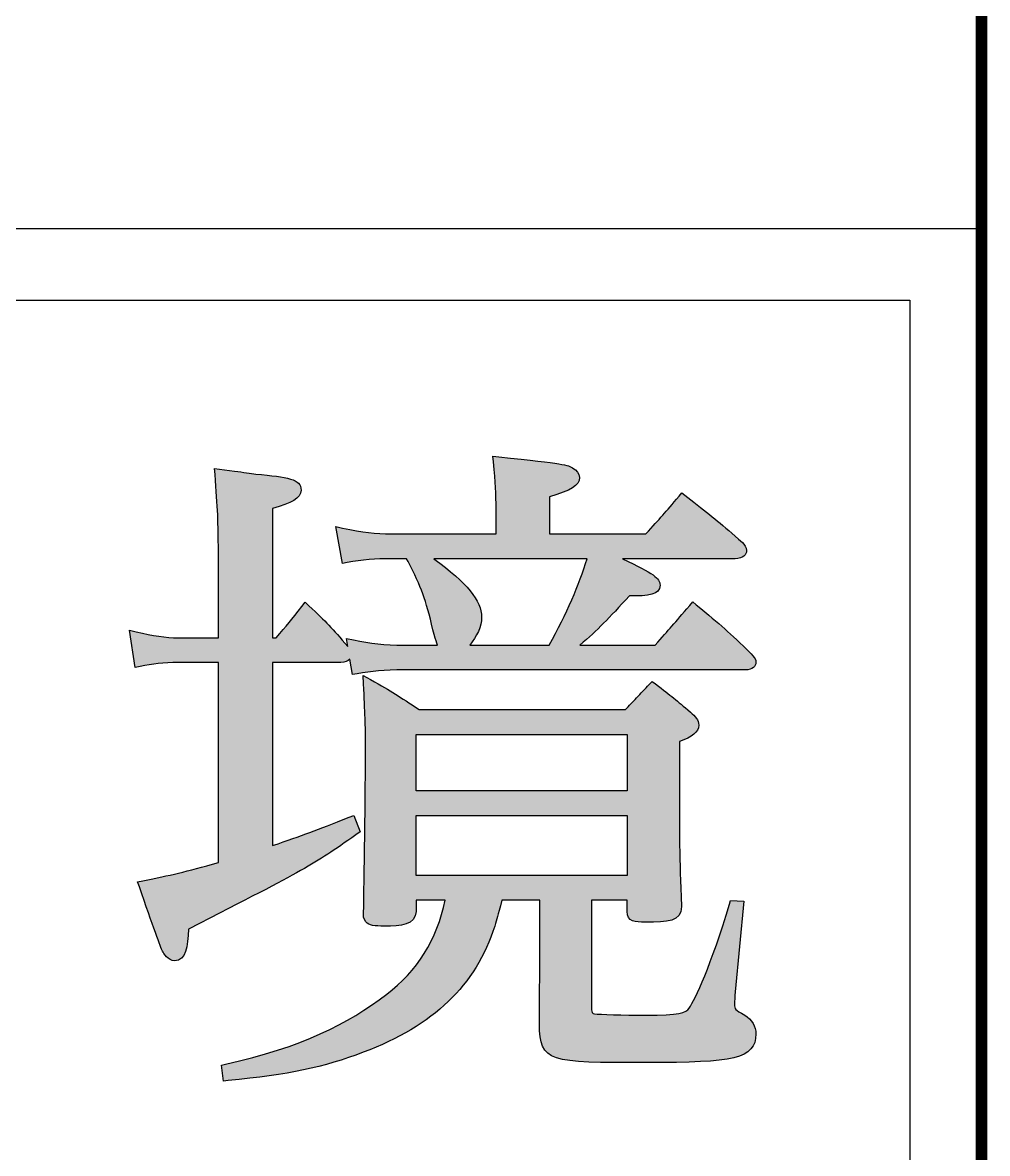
# Paper-space layout 'Layout1' of a CAD drawing. Extents: x -33 to 1767, y -6 to 331.
# Drawn here: x 807.19 to 824.12, y 33.74 to 53.6 of the extents above; entities that cross this region are included whole.
import ezdxf

# ---------------------------------------------------------------- set-up
doc = ezdxf.new("R2010")
doc.units = 0
doc.header["$LTSCALE"] = 10
doc.header["$MEASUREMENT"] = 0
for name, color, linetype in [('P图框', 9, 'Continuous'), ('图框', 7, 'Continuous'), ('平面家具(活动)', 134, 'Continuous')]:
    doc.layers.add(name, color=color, linetype=linetype)
doc.styles.add('PDC DIM', font='PMingLiU-ExtB.ttf', dxfattribs={"width": 0.8})

# ---------------------------------------------------------------- blocks, each defined once
blk = doc.blocks.new('A$C2F647F21')
at = {"layer": 'P图框', "lineweight": -3}
h = blk.add_hatch(color=256, dxfattribs=at)
edge = h.paths.add_edge_path()
edge.add_spline(control_points=[(432.911, 48.594), (432.911, 48.594), (432.883, 48.63), (432.883, 48.63)], knot_values=[19.00001, 19.00001, 19.00001, 19.00001, 20, 20, 20, 20], degree=3, periodic=0)
edge.add_spline(control_points=[(432.883, 48.63), (432.488, 49.013), (432.361, 49.129), (431.918, 49.488)], knot_values=[20, 20, 20, 20, 21, 21, 21, 21], degree=3, periodic=0)
edge.add_spline(control_points=[(431.918, 49.488), (431.918, 49.488), (431.856, 49.539), (431.856, 49.539)], knot_values=[21.00001, 21.00001, 21.00001, 21.00001, 21.99999, 21.99999, 21.99999, 21.99999], degree=3, periodic=0)
edge.add_spline(control_points=[(431.856, 49.539), (431.856, 49.539), (431.856, 49.539), (431.856, 49.539), (431.856, 49.539), (431.803, 49.478), (431.803, 49.478)], knot_values=[21.99999, 21.99999, 21.99999, 21.99999, 22, 22, 22, 23, 23, 23, 23], degree=3, periodic=0)
edge.add_spline(control_points=[(431.803, 49.478), (431.532, 49.161), (431.447, 49.063), (431.197, 48.782), (431.197, 48.782), (429.875, 48.782), (429.875, 48.782)], knot_values=[23, 23, 23, 23, 24, 24, 24, 25, 25, 25, 25], degree=3, periodic=0)
edge.add_spline(control_points=[(429.875, 48.782), (430.197, 49.055), (430.375, 49.246), (430.745, 49.644)], knot_values=[25, 25, 25, 25, 26, 26, 26, 26], degree=3, periodic=0)
edge.add_spline(control_points=[(430.745, 49.644), (431.08, 49.645), (431.283, 49.659), (431.283, 49.832)], knot_values=[26, 26, 26, 26, 27, 27, 27, 27], degree=3, periodic=0)
edge.add_spline(control_points=[(431.283, 49.832), (431.283, 49.959), (431.174, 50.031), (430.626, 50.299), (430.626, 50.299), (432.603, 50.299), (432.603, 50.299)], knot_values=[27, 27, 27, 27, 28, 28, 28, 29, 29, 29, 29], degree=3, periodic=0)
edge.add_spline(control_points=[(432.603, 50.299), (432.741, 50.299), (432.802, 50.37), (432.802, 50.44)], knot_values=[29, 29, 29, 29, 30, 30, 30, 30], degree=3, periodic=0)
edge.add_spline(control_points=[(432.802, 50.44), (432.802, 50.501), (432.767, 50.546), (432.728, 50.584)], knot_values=[30, 30, 30, 30, 31, 31, 31, 31], degree=3, periodic=0)
edge.add_spline(control_points=[(432.728, 50.584), (432.365, 50.906), (432.211, 51.027), (431.875, 51.292)], knot_values=[31, 31, 31, 31, 32, 32, 32, 32], degree=3, periodic=0)
edge.add_spline(control_points=[(431.875, 51.292), (431.875, 51.292), (431.668, 51.455), (431.668, 51.455)], knot_values=[32.00001, 32.00001, 32.00001, 32.00001, 32.99999, 32.99999, 32.99999, 32.99999], degree=3, periodic=0)
edge.add_spline(control_points=[(431.668, 51.455), (431.668, 51.455), (431.616, 51.394), (431.616, 51.394)], knot_values=[33.00001, 33.00001, 33.00001, 33.00001, 34, 34, 34, 34], degree=3, periodic=0)
edge.add_spline(control_points=[(431.616, 51.394), (431.373, 51.107), (431.291, 51.012), (431.035, 50.734), (431.035, 50.734), (430.612, 50.734), (430.189, 50.734)], knot_values=[34, 34, 34, 34, 35, 35, 35, 35.5, 35.5, 35.5, 35.5], degree=3, periodic=0)
edge.add_spline(control_points=[(430.189, 50.734), (429.766, 50.734), (429.343, 50.734), (429.343, 50.734), (429.343, 50.734), (429.343, 51.385), (429.343, 51.385)], knot_values=[35.5, 35.5, 35.5, 35.5, 36, 36, 36, 37, 37, 37, 37], degree=3, periodic=0)
edge.add_spline(control_points=[(429.343, 51.385), (429.716, 51.504), (429.869, 51.573), (429.869, 51.726)], knot_values=[37, 37, 37, 37, 38, 38, 38, 38], degree=3, periodic=0)
edge.add_spline(control_points=[(429.869, 51.726), (429.869, 51.79), (429.807, 51.861), (429.77, 51.879)], knot_values=[38, 38, 38, 38, 39, 39, 39, 39], degree=3, periodic=0)
edge.add_spline(control_points=[(429.77, 51.879), (429.638, 51.959), (429.638, 51.959), (428.451, 52.089)], knot_values=[39, 39, 39, 39, 40, 40, 40, 40], degree=3, periodic=0)
edge.add_spline(control_points=[(428.451, 52.089), (428.451, 52.089), (428.349, 52.1), (428.349, 52.1)], knot_values=[40.00001, 40.00001, 40.00001, 40.00001, 40.99999, 40.99999, 40.99999, 40.99999], degree=3, periodic=0)
edge.add_spline(control_points=[(428.349, 52.1), (428.349, 52.1), (428.349, 52.1), (428.349, 52.1), (428.349, 52.1), (428.359, 51.999), (428.359, 51.999)], knot_values=[40.99999, 40.99999, 40.99999, 40.99999, 41, 41, 41, 42, 42, 42, 42], degree=3, periodic=0)
edge.add_spline(control_points=[(428.359, 51.999), (428.395, 51.615), (428.405, 51.458), (428.405, 51.153), (428.405, 51.153), (428.405, 51.048), (428.405, 50.944)], knot_values=[42, 42, 42, 42, 43, 43, 43, 43.5, 43.5, 43.5, 43.5], degree=3, periodic=0)
edge.add_spline(control_points=[(428.405, 50.944), (428.405, 50.839), (428.405, 50.734), (428.405, 50.734), (428.405, 50.734), (426.571, 50.734), (426.571, 50.734)], knot_values=[43.5, 43.5, 43.5, 43.5, 44, 44, 44, 45, 45, 45, 45], degree=3, periodic=0)
edge.add_spline(control_points=[(426.571, 50.734), (426.279, 50.734), (426.07, 50.759), (425.712, 50.837)], knot_values=[45, 45, 45, 45, 46, 46, 46, 46], degree=3, periodic=0)
edge.add_spline(control_points=[(425.712, 50.837), (425.712, 50.837), (425.59, 50.864), (425.59, 50.864)], knot_values=[46.00001, 46.00001, 46.00001, 46.00001, 46.99999, 46.99999, 46.99999, 46.99999], degree=3, periodic=0)
edge.add_spline(control_points=[(425.59, 50.864), (425.59, 50.864), (425.59, 50.864), (425.59, 50.864), (425.59, 50.864), (425.62, 50.702), (425.65, 50.539)], knot_values=[46.99999, 46.99999, 46.99999, 46.99999, 47, 47, 47, 47.5, 47.5, 47.5, 47.5], degree=3, periodic=0)
edge.add_spline(control_points=[(425.65, 50.539), (425.68, 50.377), (425.71, 50.215), (425.71, 50.215)], knot_values=[47.5, 47.5, 47.5, 47.5, 48, 48, 48, 48], degree=3, periodic=0)
edge.add_spline(control_points=[(425.71, 50.215), (425.71, 50.215), (425.791, 50.23), (425.791, 50.23)], knot_values=[48.00001, 48.00001, 48.00001, 48.00001, 49, 49, 49, 49], degree=3, periodic=0)
edge.add_spline(control_points=[(425.791, 50.23), (426.06, 50.279), (426.286, 50.299), (426.571, 50.299)], knot_values=[49, 49, 49, 49, 50, 50, 50, 50], degree=3, periodic=0)
edge.add_spline(control_points=[(426.571, 50.299), (426.571, 50.299), (426.835, 50.299), (426.835, 50.299)], knot_values=[50.00001, 50.00001, 50.00001, 50.00001, 50.99999, 50.99999, 50.99999, 50.99999], degree=3, periodic=0)
edge.add_spline(control_points=[(426.835, 50.299), (426.835, 50.299), (426.86, 50.25), (426.86, 50.25)], knot_values=[51.00001, 51.00001, 51.00001, 51.00001, 52, 52, 52, 52], degree=3, periodic=0)
edge.add_spline(control_points=[(426.86, 50.25), (427.098, 49.785), (427.167, 49.595), (427.298, 49.05)], knot_values=[52, 52, 52, 52, 53, 53, 53, 53], degree=3, periodic=0)
edge.add_spline(control_points=[(427.298, 49.05), (427.298, 49.05), (427.321, 48.965), (427.321, 48.965)], knot_values=[53.00001, 53.00001, 53.00001, 53.00001, 54, 54, 54, 54], degree=3, periodic=0)
edge.add_spline(control_points=[(427.321, 48.965), (427.346, 48.878), (427.361, 48.822), (427.375, 48.782), (427.375, 48.782), (426.793, 48.782), (426.793, 48.782)], knot_values=[54, 54, 54, 54, 55, 55, 55, 56, 56, 56, 56], degree=3, periodic=0)
edge.add_spline(control_points=[(426.793, 48.782), (426.433, 48.782), (426.208, 48.805), (425.9, 48.873)], knot_values=[56, 56, 56, 56, 57, 57, 57, 57], degree=3, periodic=0)
edge.add_spline(control_points=[(425.9, 48.873), (425.9, 48.873), (425.78, 48.9), (425.78, 48.9)], knot_values=[57.00001, 57.00001, 57.00001, 57.00001, 57.99999, 57.99999, 57.99999, 57.99999], degree=3, periodic=0)
edge.add_spline(control_points=[(425.78, 48.9), (425.78, 48.9), (425.78, 48.9), (425.78, 48.9), (425.78, 48.9), (425.804, 48.754), (425.804, 48.754)], knot_values=[57.99999, 57.99999, 57.99999, 57.99999, 58, 58, 58, 59, 59, 59, 59], degree=3, periodic=0)
edge.add_spline(control_points=[(425.804, 48.754), (425.515, 49.09), (425.435, 49.181), (425.12, 49.473)], knot_values=[59, 59, 59, 59, 60, 60, 60, 60], degree=3, periodic=0)
edge.add_spline(control_points=[(425.12, 49.473), (425.12, 49.473), (425.053, 49.534), (425.053, 49.534)], knot_values=[60.00001, 60.00001, 60.00001, 60.00001, 60.99999, 60.99999, 60.99999, 60.99999], degree=3, periodic=0)
edge.add_spline(control_points=[(425.053, 49.534), (425.053, 49.534), (425.053, 49.534), (425.053, 49.534), (425.053, 49.534), (424.998, 49.462), (424.998, 49.462)], knot_values=[60.99999, 60.99999, 60.99999, 60.99999, 61, 61, 61, 62, 62, 62, 62], degree=3, periodic=0)
edge.add_spline(control_points=[(424.998, 49.462), (424.807, 49.215), (424.735, 49.13), (424.546, 48.91)], knot_values=[62, 62, 62, 62, 63, 63, 63, 63], degree=3, periodic=0)
edge.add_spline(control_points=[(424.546, 48.91), (424.546, 48.91), (424.48, 48.91), (424.48, 48.91)], knot_values=[63.00001, 63.00001, 63.00001, 63.00001, 63.99999, 63.99999, 63.99999, 63.99999], degree=3, periodic=0)
edge.add_spline(control_points=[(424.48, 48.91), (424.48, 48.91), (424.48, 48.91), (424.48, 48.91), (424.48, 48.91), (424.48, 51.183), (424.48, 51.183)], knot_values=[63.99999, 63.99999, 63.99999, 63.99999, 64, 64, 64, 65, 65, 65, 65], degree=3, periodic=0)
edge.add_spline(control_points=[(424.48, 51.183), (424.807, 51.271), (424.983, 51.352), (424.983, 51.504)], knot_values=[65, 65, 65, 65, 66, 66, 66, 66], degree=3, periodic=0)
edge.add_spline(control_points=[(424.983, 51.504), (424.983, 51.699), (424.752, 51.73), (424.189, 51.785)], knot_values=[66, 66, 66, 66, 67, 67, 67, 67], degree=3, periodic=0)
edge.add_spline(control_points=[(424.189, 51.785), (424.094, 51.8), (423.969, 51.816), (423.815, 51.835), (423.815, 51.835), (423.727, 51.847), (423.64, 51.858)], knot_values=[67, 67, 67, 67, 68, 68, 68, 68.5, 68.5, 68.5, 68.5], degree=3, periodic=0)
edge.add_spline(control_points=[(423.64, 51.858), (423.552, 51.869), (423.465, 51.88), (423.465, 51.88)], knot_values=[68.5, 68.5, 68.5, 68.5, 69, 69, 69, 69], degree=3, periodic=0)
edge.add_spline(control_points=[(423.465, 51.88), (423.465, 51.88), (423.473, 51.778), (423.473, 51.778)], knot_values=[69.00001, 69.00001, 69.00001, 69.00001, 70, 70, 70, 70], degree=3, periodic=0)
edge.add_spline(control_points=[(423.473, 51.778), (423.518, 51.202), (423.531, 50.902), (423.531, 50.44), (423.531, 50.44), (423.531, 50.058), (423.531, 49.675)], knot_values=[70, 70, 70, 70, 71, 71, 71, 71.5, 71.5, 71.5, 71.5], degree=3, periodic=0)
edge.add_spline(control_points=[(423.531, 49.675), (423.531, 49.293), (423.531, 48.91), (423.531, 48.91), (423.531, 48.91), (422.819, 48.91), (422.819, 48.91)], knot_values=[71.5, 71.5, 71.5, 71.5, 72, 72, 72, 73, 73, 73, 73], degree=3, periodic=0)
edge.add_spline(control_points=[(422.819, 48.91), (422.617, 48.91), (422.379, 48.944), (422.091, 49.013)], knot_values=[73, 73, 73, 73, 74, 74, 74, 74], degree=3, periodic=0)
edge.add_spline(control_points=[(422.091, 49.013), (422.091, 49.013), (421.97, 49.042), (421.97, 49.042)], knot_values=[74.00001, 74.00001, 74.00001, 74.00001, 74.99999, 74.99999, 74.99999, 74.99999], degree=3, periodic=0)
edge.add_spline(control_points=[(421.97, 49.042), (421.97, 49.042), (421.97, 49.042), (421.97, 49.042), (421.97, 49.042), (421.995, 48.879), (422.021, 48.715)], knot_values=[74.99999, 74.99999, 74.99999, 74.99999, 75, 75, 75, 75.5, 75.5, 75.5, 75.5], degree=3, periodic=0)
edge.add_spline(control_points=[(422.021, 48.715), (422.047, 48.552), (422.073, 48.388), (422.073, 48.388)], knot_values=[75.5, 75.5, 75.5, 75.5, 76, 76, 76, 76], degree=3, periodic=0)
edge.add_spline(control_points=[(422.073, 48.388), (422.073, 48.388), (422.159, 48.407), (422.159, 48.407)], knot_values=[76.00001, 76.00001, 76.00001, 76.00001, 77, 77, 77, 77], degree=3, periodic=0)
edge.add_spline(control_points=[(422.159, 48.407), (422.371, 48.454), (422.575, 48.475), (422.819, 48.475), (422.819, 48.475), (422.997, 48.475), (423.175, 48.475)], knot_values=[77, 77, 77, 77, 78, 78, 78, 78.5, 78.5, 78.5, 78.5], degree=3, periodic=0)
edge.add_spline(control_points=[(423.175, 48.475), (423.353, 48.475), (423.531, 48.475), (423.531, 48.475), (423.531, 48.475), (423.531, 44.962), (423.531, 44.962)], knot_values=[78.5, 78.5, 78.5, 78.5, 79, 79, 79, 80, 80, 80, 80], degree=3, periodic=0)
edge.add_spline(control_points=[(423.531, 44.962), (422.955, 44.798), (422.689, 44.741), (422.207, 44.642)], knot_values=[80, 80, 80, 80, 81, 81, 81, 81], degree=3, periodic=0)
edge.add_spline(control_points=[(422.207, 44.642), (422.207, 44.642), (422.114, 44.623), (422.114, 44.623)], knot_values=[0.00001, 0.00001, 0.00001, 0.00001, 0.99999, 0.99999, 0.99999, 0.99999], degree=3, periodic=0)
edge.add_spline(control_points=[(422.114, 44.623), (422.114, 44.623), (422.114, 44.623), (422.114, 44.623), (422.114, 44.623), (422.145, 44.534), (422.145, 44.534)], knot_values=[0.99999, 0.99999, 0.99999, 0.99999, 1, 1, 1, 2, 2, 2, 2], degree=3, periodic=0)
edge.add_spline(control_points=[(422.145, 44.534), (422.375, 43.865), (422.528, 43.449), (422.548, 43.409)], knot_values=[2, 2, 2, 2, 3, 3, 3, 3], degree=3, periodic=0)
edge.add_spline(control_points=[(422.548, 43.409), (422.572, 43.367), (422.646, 43.239), (422.761, 43.239)], knot_values=[3, 3, 3, 3, 4, 4, 4, 4], degree=3, periodic=0)
edge.add_spline(control_points=[(422.761, 43.239), (422.962, 43.239), (422.995, 43.487), (423.006, 43.796)], knot_values=[4, 4, 4, 4, 5, 5, 5, 5], degree=3, periodic=0)
edge.add_spline(control_points=[(423.006, 43.796), (425.123, 44.877), (425.158, 44.902), (425.943, 45.448)], knot_values=[5, 5, 5, 5, 6, 6, 6, 6], degree=3, periodic=0)
edge.add_spline(control_points=[(425.943, 45.448), (425.943, 45.448), (426.018, 45.5), (426.018, 45.5)], knot_values=[6.00001, 6.00001, 6.00001, 6.00001, 6.99999, 6.99999, 6.99999, 6.99999], degree=3, periodic=0)
edge.add_spline(control_points=[(426.018, 45.5), (426.018, 45.5), (426.018, 45.5), (426.018, 45.5), (426.018, 45.5), (425.906, 45.791), (425.906, 45.791)], knot_values=[6.99999, 6.99999, 6.99999, 6.99999, 7, 7, 7, 7.99999, 7.99999, 7.99999, 7.99999], degree=3, periodic=0)
edge.add_spline(control_points=[(425.906, 45.791), (425.906, 45.791), (425.828, 45.76), (425.828, 45.76)], knot_values=[8.00001, 8.00001, 8.00001, 8.00001, 9, 9, 9, 9], degree=3, periodic=0)
edge.add_spline(control_points=[(425.828, 45.76), (425.241, 45.528), (425.022, 45.443), (424.48, 45.261), (424.48, 45.261), (424.48, 46.064), (424.48, 46.868)], knot_values=[9, 9, 9, 9, 10, 10, 10, 10.5, 10.5, 10.5, 10.5], degree=3, periodic=0)
edge.add_spline(control_points=[(424.48, 46.868), (424.48, 47.672), (424.48, 48.475), (424.48, 48.475), (424.48, 48.475), (425.683, 48.475), (425.683, 48.475)], knot_values=[10.5, 10.5, 10.5, 10.5, 11, 11, 11, 12, 12, 12, 12], degree=3, periodic=0)
edge.add_spline(control_points=[(425.683, 48.475), (425.751, 48.475), (425.807, 48.497), (425.839, 48.534)], knot_values=[12, 12, 12, 12, 13, 13, 13, 13], degree=3, periodic=0)
edge.add_spline(control_points=[(425.839, 48.534), (425.839, 48.534), (425.883, 48.263), (425.883, 48.263)], knot_values=[13.00001, 13.00001, 13.00001, 13.00001, 13.99999, 13.99999, 13.99999, 13.99999], degree=3, periodic=0)
edge.add_spline(control_points=[(425.883, 48.263), (425.883, 48.263), (425.966, 48.278), (425.966, 48.278)], knot_values=[14.00001, 14.00001, 14.00001, 14.00001, 15, 15, 15, 15], degree=3, periodic=0)
edge.add_spline(control_points=[(425.966, 48.278), (426.223, 48.323), (426.431, 48.347), (426.793, 48.347), (426.793, 48.347), (432.778, 48.347), (432.778, 48.347)], knot_values=[15, 15, 15, 15, 16, 16, 16, 17, 17, 17, 17], degree=3, periodic=0)
edge.add_spline(control_points=[(432.778, 48.347), (432.908, 48.347), (432.966, 48.412), (432.966, 48.477)], knot_values=[17, 17, 17, 17, 18, 18, 18, 18], degree=3, periodic=0)
edge.add_spline(control_points=[(432.966, 48.477), (432.966, 48.523), (432.941, 48.556), (432.911, 48.594)], knot_values=[18, 18, 18, 18, 19, 19, 19, 19], degree=3, periodic=0)
edge = h.paths.add_edge_path(flags=16)
edge.add_spline(control_points=[(430.002, 50.299), (429.862, 49.835), (429.645, 49.337), (429.339, 48.782), (429.339, 48.782), (427.943, 48.782), (427.943, 48.782)], knot_values=[0, 0, 0, 0, 1, 1, 1, 2, 2, 2, 2], degree=3, periodic=0)
edge.add_spline(control_points=[(427.943, 48.782), (428.069, 48.928), (428.151, 49.112), (428.151, 49.271)], knot_values=[2, 2, 2, 2, 3, 3, 3, 3], degree=3, periodic=0)
edge.add_spline(control_points=[(428.151, 49.271), (428.151, 49.56), (427.897, 49.873), (427.313, 50.299), (427.313, 50.299), (427.985, 50.299), (428.658, 50.299)], knot_values=[3, 3, 3, 3, 4, 4, 4, 4.5, 4.5, 4.5, 4.5], degree=3, periodic=0)
edge.add_spline(control_points=[(428.658, 50.299), (429.33, 50.299), (430.002, 50.299), (430.002, 50.299)], knot_values=[4.5, 4.5, 4.5, 4.5, 5, 5, 5, 5], degree=3, periodic=0)
h = blk.add_hatch(color=256, dxfattribs=at)
edge = h.paths.add_edge_path()
edge.add_spline(control_points=[(430.134, 42.306), (430.091, 42.311), (430.079, 42.312), (430.079, 42.469), (430.079, 42.469), (430.079, 42.927), (430.079, 43.386)], knot_values=[11, 11, 11, 11, 12, 12, 12, 12.5, 12.5, 12.5, 12.5], degree=3, periodic=0)
edge.add_spline(control_points=[(430.079, 43.386), (430.079, 43.844), (430.079, 44.302), (430.079, 44.302), (430.079, 44.302), (430.236, 44.302), (430.393, 44.302)], knot_values=[12.5, 12.5, 12.5, 12.5, 13, 13, 13, 13.5, 13.5, 13.5, 13.5], degree=3, periodic=0)
edge.add_spline(control_points=[(430.393, 44.302), (430.551, 44.302), (430.708, 44.302), (430.708, 44.302)], knot_values=[13.5, 13.5, 13.5, 13.5, 14, 14, 14, 14], degree=3, periodic=0)
edge.add_spline(control_points=[(430.708, 44.302), (430.708, 44.302), (430.708, 44.105), (430.708, 44.105)], knot_values=[14.00001, 14.00001, 14.00001, 14.00001, 15, 15, 15, 15], degree=3, periodic=0)
edge.add_spline(control_points=[(430.708, 44.105), (430.708, 43.917), (430.841, 43.917), (431.025, 43.917)], knot_values=[15, 15, 15, 15, 16, 16, 16, 16], degree=3, periodic=0)
edge.add_spline(control_points=[(431.025, 43.917), (431.419, 43.917), (431.657, 43.917), (431.657, 44.19)], knot_values=[16, 16, 16, 16, 17, 17, 17, 17], degree=3, periodic=0)
edge.add_spline(control_points=[(431.657, 44.19), (431.622, 45.149), (431.622, 45.159), (431.622, 47.086)], knot_values=[17, 17, 17, 17, 18, 18, 18, 18], degree=3, periodic=0)
edge.add_spline(control_points=[(431.622, 47.086), (431.847, 47.172), (431.961, 47.246), (431.961, 47.378)], knot_values=[18, 18, 18, 18, 19, 19, 19, 19], degree=3, periodic=0)
edge.add_spline(control_points=[(431.961, 47.378), (431.961, 47.462), (431.903, 47.53), (431.815, 47.605)], knot_values=[19, 19, 19, 19, 20, 20, 20, 20], degree=3, periodic=0)
edge.add_spline(control_points=[(431.815, 47.605), (431.569, 47.816), (431.486, 47.887), (431.203, 48.099)], knot_values=[20, 20, 20, 20, 21, 21, 21, 21], degree=3, periodic=0)
edge.add_spline(control_points=[(431.203, 48.099), (431.203, 48.099), (431.145, 48.142), (431.145, 48.142)], knot_values=[21.00001, 21.00001, 21.00001, 21.00001, 21.99999, 21.99999, 21.99999, 21.99999], degree=3, periodic=0)
edge.add_spline(control_points=[(431.145, 48.142), (431.145, 48.142), (431.145, 48.142), (431.145, 48.142), (431.145, 48.142), (431.094, 48.091), (431.094, 48.091)], knot_values=[21.99999, 21.99999, 21.99999, 21.99999, 22, 22, 22, 23, 23, 23, 23], degree=3, periodic=0)
edge.add_spline(control_points=[(431.094, 48.091), (431.017, 48.014), (430.944, 47.935), (430.87, 47.855)], knot_values=[23, 23, 23, 23, 24, 24, 24, 24], degree=3, periodic=0)
edge.add_spline(control_points=[(430.87, 47.855), (430.805, 47.785), (430.741, 47.716), (430.674, 47.648), (430.674, 47.648), (427.053, 47.648), (427.053, 47.648)], knot_values=[24, 24, 24, 24, 25, 25, 25, 26, 26, 26, 26], degree=3, periodic=0)
edge.add_spline(control_points=[(427.053, 47.648), (426.697, 47.889), (426.591, 47.958), (426.203, 48.175)], knot_values=[26, 26, 26, 26, 27, 27, 27, 27], degree=3, periodic=0)
edge.add_spline(control_points=[(426.203, 48.175), (426.203, 48.175), (426.072, 48.248), (426.072, 48.248)], knot_values=[27.00001, 27.00001, 27.00001, 27.00001, 27.99999, 27.99999, 27.99999, 27.99999], degree=3, periodic=0)
edge.add_spline(control_points=[(426.072, 48.248), (426.072, 48.248), (426.079, 48.099), (426.079, 48.099)], knot_values=[28.00001, 28.00001, 28.00001, 28.00001, 29, 29, 29, 29], degree=3, periodic=0)
edge.add_spline(control_points=[(426.079, 48.099), (426.103, 47.599), (426.114, 47.336), (426.114, 47.074)], knot_values=[29, 29, 29, 29, 30, 30, 30, 30], degree=3, periodic=0)
edge.add_spline(control_points=[(426.114, 47.074), (426.114, 46.138), (426.091, 44.622), (426.079, 44.078)], knot_values=[30, 30, 30, 30, 31, 31, 31, 31], degree=3, periodic=0)
edge.add_spline(control_points=[(426.079, 44.078), (426.075, 44.035), (426.075, 43.971), (426.12, 43.921)], knot_values=[31, 31, 31, 31, 32, 32, 32, 32], degree=3, periodic=0)
edge.add_spline(control_points=[(426.12, 43.921), (426.177, 43.858), (426.273, 43.847), (426.443, 43.847)], knot_values=[32, 32, 32, 32, 33, 33, 33, 33], degree=3, periodic=0)
edge.add_spline(control_points=[(426.443, 43.847), (426.738, 43.847), (426.984, 43.866), (427.005, 44.105)], knot_values=[33, 33, 33, 33, 34, 34, 34, 34], degree=3, periodic=0)
edge.add_spline(control_points=[(427.005, 44.105), (427.005, 44.105), (427.005, 44.302), (427.005, 44.302)], knot_values=[34.00001, 34.00001, 34.00001, 34.00001, 34.99999, 34.99999, 34.99999, 34.99999], degree=3, periodic=0)
edge.add_spline(control_points=[(427.005, 44.302), (427.005, 44.302), (427.511, 44.302), (427.511, 44.302)], knot_values=[35, 35, 35, 35, 36, 36, 36, 36], degree=3, periodic=0)
edge.add_spline(control_points=[(427.511, 44.302), (427.371, 43.615), (427.018, 43.046), (426.485, 42.652)], knot_values=[36, 36, 36, 36, 37, 37, 37, 37], degree=3, periodic=0)
edge.add_spline(control_points=[(426.485, 42.652), (425.797, 42.124), (425.006, 41.725), (423.658, 41.423)], knot_values=[37, 37, 37, 37, 38, 38, 38, 38], degree=3, periodic=0)
edge.add_spline(control_points=[(423.658, 41.423), (423.658, 41.423), (423.584, 41.406), (423.584, 41.406)], knot_values=[38.00001, 38.00001, 38.00001, 38.00001, 38.99999, 38.99999, 38.99999, 38.99999], degree=3, periodic=0)
edge.add_spline(control_points=[(423.584, 41.406), (423.584, 41.406), (423.584, 41.406), (423.584, 41.406), (423.584, 41.406), (423.623, 41.127), (423.623, 41.127)], knot_values=[38.99999, 38.99999, 38.99999, 38.99999, 39, 39, 39, 39.99999, 39.99999, 39.99999, 39.99999], degree=3, periodic=0)
edge.add_spline(control_points=[(423.623, 41.127), (423.623, 41.127), (423.704, 41.135), (423.704, 41.135)], knot_values=[40.00001, 40.00001, 40.00001, 40.00001, 41, 41, 41, 41], degree=3, periodic=0)
edge.add_spline(control_points=[(423.704, 41.135), (424.771, 41.239), (425.37, 41.364), (426.075, 41.631)], knot_values=[41, 41, 41, 41, 42, 42, 42, 42], degree=3, periodic=0)
edge.add_spline(control_points=[(426.075, 41.631), (427.312, 42.1), (428.045, 42.803), (428.381, 43.847)], knot_values=[42, 42, 42, 42, 43, 43, 43, 43], degree=3, periodic=0)
edge.add_spline(control_points=[(428.381, 43.847), (428.425, 43.991), (428.428, 44), (428.506, 44.302), (428.506, 44.302), (428.674, 44.302), (428.841, 44.302)], knot_values=[43, 43, 43, 43, 44, 44, 44, 44.5, 44.5, 44.5, 44.5], degree=3, periodic=0)
edge.add_spline(control_points=[(428.841, 44.302), (429.009, 44.302), (429.176, 44.302), (429.176, 44.302), (429.176, 44.302), (429.176, 43.195), (429.176, 43.195)], knot_values=[44.5, 44.5, 44.5, 44.5, 45, 45, 45, 46, 46, 46, 46], degree=3, periodic=0)
edge.add_spline(control_points=[(429.176, 43.195), (429.165, 42.516), (429.165, 42.516), (429.165, 42.128)], knot_values=[46, 46, 46, 46, 47, 47, 47, 47], degree=3, periodic=0)
edge.add_spline(control_points=[(429.165, 42.128), (429.178, 41.45), (429.32, 41.45), (431.06, 41.45)], knot_values=[0, 0, 0, 0, 1, 1, 1, 1], degree=3, periodic=0)
edge.add_spline(control_points=[(431.06, 41.45), (432.56, 41.45), (432.966, 41.513), (432.966, 41.954)], knot_values=[1, 1, 1, 1, 2, 2, 2, 2], degree=3, periodic=0)
edge.add_spline(control_points=[(432.966, 41.954), (432.966, 42.085), (432.895, 42.207), (432.771, 42.284)], knot_values=[2, 2, 2, 2, 3, 3, 3, 3], degree=3, periodic=0)
edge.add_spline(control_points=[(432.771, 42.284), (432.592, 42.384), (432.592, 42.386), (432.592, 42.48)], knot_values=[3, 3, 3, 3, 4, 4, 4, 4], degree=3, periodic=0)
edge.add_spline(control_points=[(432.592, 42.48), (432.592, 42.527), (432.592, 42.604), (432.604, 42.695), (432.604, 42.695), (432.641, 43.093), (432.678, 43.491)], knot_values=[4, 4, 4, 4, 5, 5, 5, 5.5, 5.5, 5.5, 5.5], degree=3, periodic=0)
edge.add_spline(control_points=[(432.678, 43.491), (432.715, 43.889), (432.752, 44.287), (432.752, 44.287)], knot_values=[5.5, 5.5, 5.5, 5.5, 6, 6, 6, 6], degree=3, periodic=0)
edge.add_spline(control_points=[(432.752, 44.287), (432.752, 44.287), (432.522, 44.297), (432.522, 44.297)], knot_values=[6.00001, 6.00001, 6.00001, 6.00001, 6.99999, 6.99999, 6.99999, 6.99999], degree=3, periodic=0)
edge.add_spline(control_points=[(432.522, 44.297), (432.522, 44.297), (432.503, 44.234), (432.503, 44.234)], knot_values=[7.00001, 7.00001, 7.00001, 7.00001, 8, 8, 8, 8], degree=3, periodic=0)
edge.add_spline(control_points=[(432.503, 44.234), (432.18, 43.158), (431.901, 42.56), (431.796, 42.408)], knot_values=[8, 8, 8, 8, 9, 9, 9, 9], degree=3, periodic=0)
edge.add_spline(control_points=[(431.796, 42.408), (431.741, 42.322), (431.618, 42.283), (431.036, 42.283)], knot_values=[9, 9, 9, 9, 10, 10, 10, 10], degree=3, periodic=0)
edge.add_spline(control_points=[(431.036, 42.283), (430.631, 42.283), (430.219, 42.295), (430.134, 42.306)], knot_values=[10, 10, 10, 10, 11, 11, 11, 11], degree=3, periodic=0)
h.paths.add_polyline_path([(427.005, 44.738), (427.005, 45.787), (430.708, 45.787), (430.708, 44.738)], flags=16)
h.paths.add_polyline_path([(427.005, 46.222), (427.005, 47.213), (430.708, 47.213), (430.708, 46.222)], flags=16)
for points in [[(436.927, 23.073), (403.902, 23.073), (403.902, 56.098), (436.927, 56.098), (436.927, 23.073)], [(435.669, 24.331), (405.159, 24.331), (405.159, 54.84), (435.669, 54.84), (435.669, 24.331)], [(427.005, 46.222), (427.005, 47.213), (430.708, 47.213), (430.708, 46.222), (427.005, 46.222)], [(430.708, 45.787), (430.708, 44.738), (427.005, 44.738), (427.005, 45.787), (430.708, 45.787)]]:
    blk.add_lwpolyline(points, dxfattribs=at)
for points, knots in [([(422.207, 44.642), (422.207, 44.642), (422.114, 44.623), (422.114, 44.623), (422.114, 44.623), (422.145, 44.534), (422.145, 44.534), (422.375, 43.865), (422.528, 43.449), (422.548, 43.409), (422.572, 43.367), (422.646, 43.239), (422.761, 43.239), (422.962, 43.239), (422.995, 43.487), (423.006, 43.796), (425.123, 44.877), (425.158, 44.902), (425.943, 45.448), (425.943, 45.448), (426.018, 45.5), (426.018, 45.5), (426.018, 45.5), (425.906, 45.791), (425.906, 45.791), (425.906, 45.791), (425.828, 45.76), (425.828, 45.76), (425.241, 45.528), (425.022, 45.443), (424.48, 45.261), (424.48, 45.261), (424.48, 48.475), (424.48, 48.475), (424.48, 48.475), (425.683, 48.475), (425.683, 48.475), (425.751, 48.475), (425.807, 48.497), (425.839, 48.534), (425.839, 48.534), (425.883, 48.263), (425.883, 48.263), (425.883, 48.263), (425.966, 48.278), (425.966, 48.278), (426.223, 48.323), (426.431, 48.347), (426.793, 48.347), (426.793, 48.347), (432.778, 48.347), (432.778, 48.347), (432.908, 48.347), (432.966, 48.412), (432.966, 48.477), (432.966, 48.523), (432.941, 48.556), (432.911, 48.594), (432.911, 48.594), (432.883, 48.63), (432.883, 48.63), (432.488, 49.013), (432.361, 49.129), (431.918, 49.488), (431.918, 49.488), (431.856, 49.539), (431.856, 49.539), (431.856, 49.539), (431.803, 49.478), (431.803, 49.478), (431.532, 49.161), (431.447, 49.063), (431.197, 48.782), (431.197, 48.782), (429.875, 48.782), (429.875, 48.782), (430.197, 49.055), (430.375, 49.246), (430.745, 49.644), (431.08, 49.645), (431.283, 49.659), (431.283, 49.832), (431.283, 49.959), (431.174, 50.031), (430.626, 50.299), (430.626, 50.299), (432.603, 50.299), (432.603, 50.299), (432.741, 50.299), (432.802, 50.37), (432.802, 50.44), (432.802, 50.501), (432.767, 50.546), (432.728, 50.584), (432.365, 50.906), (432.211, 51.027), (431.875, 51.292), (431.875, 51.292), (431.668, 51.455), (431.668, 51.455), (431.668, 51.455), (431.616, 51.394), (431.616, 51.394), (431.373, 51.107), (431.291, 51.012), (431.035, 50.734), (431.035, 50.734), (429.343, 50.734), (429.343, 50.734), (429.343, 50.734), (429.343, 51.385), (429.343, 51.385), (429.716, 51.504), (429.869, 51.573), (429.869, 51.726), (429.869, 51.79), (429.807, 51.861), (429.77, 51.879), (429.638, 51.959), (429.638, 51.959), (428.451, 52.089), (428.451, 52.089), (428.349, 52.1), (428.349, 52.1), (428.349, 52.1), (428.359, 51.999), (428.359, 51.999), (428.395, 51.615), (428.405, 51.458), (428.405, 51.153), (428.405, 51.153), (428.405, 50.734), (428.405, 50.734), (428.405, 50.734), (426.571, 50.734), (426.571, 50.734), (426.279, 50.734), (426.07, 50.759), (425.712, 50.837), (425.712, 50.837), (425.59, 50.864), (425.59, 50.864), (425.59, 50.864), (425.71, 50.215), (425.71, 50.215), (425.71, 50.215), (425.791, 50.23), (425.791, 50.23), (426.06, 50.279), (426.286, 50.299), (426.571, 50.299), (426.571, 50.299), (426.835, 50.299), (426.835, 50.299), (426.835, 50.299), (426.86, 50.25), (426.86, 50.25), (427.098, 49.785), (427.167, 49.595), (427.298, 49.05), (427.298, 49.05), (427.321, 48.965), (427.321, 48.965), (427.346, 48.878), (427.361, 48.822), (427.375, 48.782), (427.375, 48.782), (426.793, 48.782), (426.793, 48.782), (426.433, 48.782), (426.208, 48.805), (425.9, 48.873), (425.9, 48.873), (425.78, 48.9), (425.78, 48.9), (425.78, 48.9), (425.804, 48.754), (425.804, 48.754), (425.515, 49.09), (425.435, 49.181), (425.12, 49.473), (425.12, 49.473), (425.053, 49.534), (425.053, 49.534), (425.053, 49.534), (424.998, 49.462), (424.998, 49.462), (424.807, 49.215), (424.735, 49.13), (424.546, 48.91), (424.546, 48.91), (424.48, 48.91), (424.48, 48.91), (424.48, 48.91), (424.48, 51.183), (424.48, 51.183), (424.807, 51.271), (424.983, 51.352), (424.983, 51.504), (424.983, 51.699), (424.752, 51.73), (424.189, 51.785), (424.094, 51.8), (423.969, 51.816), (423.815, 51.835), (423.815, 51.835), (423.465, 51.88), (423.465, 51.88), (423.465, 51.88), (423.473, 51.778), (423.473, 51.778), (423.518, 51.202), (423.531, 50.902), (423.531, 50.44), (423.531, 50.44), (423.531, 48.91), (423.531, 48.91), (423.531, 48.91), (422.819, 48.91), (422.819, 48.91), (422.617, 48.91), (422.379, 48.944), (422.091, 49.013), (422.091, 49.013), (421.97, 49.042), (421.97, 49.042), (421.97, 49.042), (422.073, 48.388), (422.073, 48.388), (422.073, 48.388), (422.159, 48.407), (422.159, 48.407), (422.371, 48.454), (422.575, 48.475), (422.819, 48.475), (422.819, 48.475), (423.531, 48.475), (423.531, 48.475), (423.531, 48.475), (423.531, 44.962), (423.531, 44.962), (422.955, 44.798), (422.689, 44.741), (422.207, 44.642)], [0, 0, 0, 0, 1, 1, 1, 2, 2, 2, 3, 3, 3, 4, 4, 4, 5, 5, 5, 6, 6, 6, 7, 7, 7, 8, 8, 8, 9, 9, 9, 10, 10, 10, 11, 11, 11, 12, 12, 12, 13, 13, 13, 14, 14, 14, 15, 15, 15, 16, 16, 16, 17, 17, 17, 18, 18, 18, 19, 19, 19, 20, 20, 20, 21, 21, 21, 22, 22, 22, 23, 23, 23, 24, 24, 24, 25, 25, 25, 26, 26, 26, 27, 27, 27, 28, 28, 28, 29, 29, 29, 30, 30, 30, 31, 31, 31, 32, 32, 32, 33, 33, 33, 34, 34, 34, 35, 35, 35, 36, 36, 36, 37, 37, 37, 38, 38, 38, 39, 39, 39, 40, 40, 40, 41, 41, 41, 42, 42, 42, 43, 43, 43, 44, 44, 44, 45, 45, 45, 46, 46, 46, 47, 47, 47, 48, 48, 48, 49, 49, 49, 50, 50, 50, 51, 51, 51, 52, 52, 52, 53, 53, 53, 54, 54, 54, 55, 55, 55, 56, 56, 56, 57, 57, 57, 58, 58, 58, 59, 59, 59, 60, 60, 60, 61, 61, 61, 62, 62, 62, 63, 63, 63, 64, 64, 64, 65, 65, 65, 66, 66, 66, 67, 67, 67, 68, 68, 68, 69, 69, 69, 70, 70, 70, 71, 71, 71, 72, 72, 72, 73, 73, 73, 74, 74, 74, 75, 75, 75, 76, 76, 76, 77, 77, 77, 78, 78, 78, 79, 79, 79, 80, 80, 80, 81, 81, 81, 81]), ([(430.002, 50.299), (429.862, 49.835), (429.645, 49.337), (429.339, 48.782), (429.339, 48.782), (427.943, 48.782), (427.943, 48.782), (428.069, 48.928), (428.151, 49.112), (428.151, 49.271), (428.151, 49.56), (427.897, 49.873), (427.313, 50.299), (427.313, 50.299), (430.002, 50.299), (430.002, 50.299)], [0, 0, 0, 0, 1, 1, 1, 2, 2, 2, 3, 3, 3, 4, 4, 4, 5, 5, 5, 5]), ([(429.165, 42.128), (429.178, 41.45), (429.32, 41.45), (431.06, 41.45), (432.56, 41.45), (432.966, 41.513), (432.966, 41.954), (432.966, 42.085), (432.895, 42.207), (432.771, 42.284), (432.592, 42.384), (432.592, 42.386), (432.592, 42.48), (432.592, 42.527), (432.592, 42.604), (432.604, 42.695), (432.604, 42.695), (432.752, 44.287), (432.752, 44.287), (432.752, 44.287), (432.522, 44.297), (432.522, 44.297), (432.522, 44.297), (432.503, 44.234), (432.503, 44.234), (432.18, 43.158), (431.901, 42.56), (431.796, 42.408), (431.741, 42.322), (431.618, 42.283), (431.036, 42.283), (430.631, 42.283), (430.219, 42.295), (430.134, 42.306), (430.091, 42.311), (430.079, 42.312), (430.079, 42.469), (430.079, 42.469), (430.079, 44.302), (430.079, 44.302), (430.079, 44.302), (430.708, 44.302), (430.708, 44.302), (430.708, 44.302), (430.708, 44.105), (430.708, 44.105), (430.708, 43.917), (430.841, 43.917), (431.025, 43.917), (431.419, 43.917), (431.657, 43.917), (431.657, 44.19), (431.622, 45.149), (431.622, 45.159), (431.622, 47.086), (431.847, 47.172), (431.961, 47.246), (431.961, 47.378), (431.961, 47.462), (431.903, 47.53), (431.815, 47.605), (431.569, 47.816), (431.486, 47.887), (431.203, 48.099), (431.203, 48.099), (431.145, 48.142), (431.145, 48.142), (431.145, 48.142), (431.094, 48.091), (431.094, 48.091), (431.017, 48.014), (430.944, 47.935), (430.87, 47.855), (430.805, 47.785), (430.741, 47.716), (430.674, 47.648), (430.674, 47.648), (427.053, 47.648), (427.053, 47.648), (426.697, 47.889), (426.591, 47.958), (426.203, 48.175), (426.203, 48.175), (426.072, 48.248), (426.072, 48.248), (426.072, 48.248), (426.079, 48.099), (426.079, 48.099), (426.103, 47.599), (426.114, 47.336), (426.114, 47.074), (426.114, 46.138), (426.091, 44.622), (426.079, 44.078), (426.075, 44.035), (426.075, 43.971), (426.12, 43.921), (426.177, 43.858), (426.273, 43.847), (426.443, 43.847), (426.738, 43.847), (426.984, 43.866), (427.005, 44.105), (427.005, 44.105), (427.005, 44.302), (427.005, 44.302), (427.005, 44.302), (427.511, 44.302), (427.511, 44.302), (427.371, 43.615), (427.018, 43.046), (426.485, 42.652), (425.797, 42.124), (425.006, 41.725), (423.658, 41.423), (423.658, 41.423), (423.584, 41.406), (423.584, 41.406), (423.584, 41.406), (423.623, 41.127), (423.623, 41.127), (423.623, 41.127), (423.704, 41.135), (423.704, 41.135), (424.771, 41.239), (425.37, 41.364), (426.075, 41.631), (427.312, 42.1), (428.045, 42.803), (428.381, 43.847), (428.425, 43.991), (428.428, 44), (428.506, 44.302), (428.506, 44.302), (429.176, 44.302), (429.176, 44.302), (429.176, 44.302), (429.176, 43.195), (429.176, 43.195), (429.165, 42.516), (429.165, 42.516), (429.165, 42.128)], [0, 0, 0, 0, 1, 1, 1, 2, 2, 2, 3, 3, 3, 4, 4, 4, 5, 5, 5, 6, 6, 6, 7, 7, 7, 8, 8, 8, 9, 9, 9, 10, 10, 10, 11, 11, 11, 12, 12, 12, 13, 13, 13, 14, 14, 14, 15, 15, 15, 16, 16, 16, 17, 17, 17, 18, 18, 18, 19, 19, 19, 20, 20, 20, 21, 21, 21, 22, 22, 22, 23, 23, 23, 24, 24, 24, 25, 25, 25, 26, 26, 26, 27, 27, 27, 28, 28, 28, 29, 29, 29, 30, 30, 30, 31, 31, 31, 32, 32, 32, 33, 33, 33, 34, 34, 34, 35, 35, 35, 36, 36, 36, 37, 37, 37, 38, 38, 38, 39, 39, 39, 40, 40, 40, 41, 41, 41, 42, 42, 42, 43, 43, 43, 44, 44, 44, 45, 45, 45, 46, 46, 46, 47, 47, 47, 47])]:
    blk.add_open_spline(points, degree=3, knots=knots, dxfattribs=at)
at = {"layer": '图框', "const_width": 0.203}
blk.add_lwpolyline([(403.873, 313.899), (436.923, 313.899), (436.927, 23.073), (403.876, 23.073)], close=True, dxfattribs=at)
at = {"layer": '图框'}
blk.add_lwpolyline([(436.927, 23.073), (36.605, 23.073), (36.602, 313.899), (436.923, 313.899)], close=True, dxfattribs=at)
at = {"layer": '图框', "style": 'PDC DIM'}
for tag, p, height in [('CLIENT', (411.998, 222.799), 2.828), ('PROJECT', (405.4, 206.439), 2.828), ('SCALE', (420.59, 145.407), 2.121), ('DATE', (420.59, 135.261), 2.121), ('DRAWINGTITLE', (405.705, 114.292), 2.828), ('SHEETNO', (411.051, 86.09), 2.828)]:
    blk.add_attdef(tag, p, '', height=height, dxfattribs=at)

psp = doc.layouts.get("Layout1")

# ---------------------------------------------------------------- block references
at = {"layer": '平面家具(活动)', "linetype": 'ByBlock'}
psp.add_blockref('A$C2F647F21', (387.091, -6.116), dxfattribs=at)

doc.saveas('drawing.dxf')
